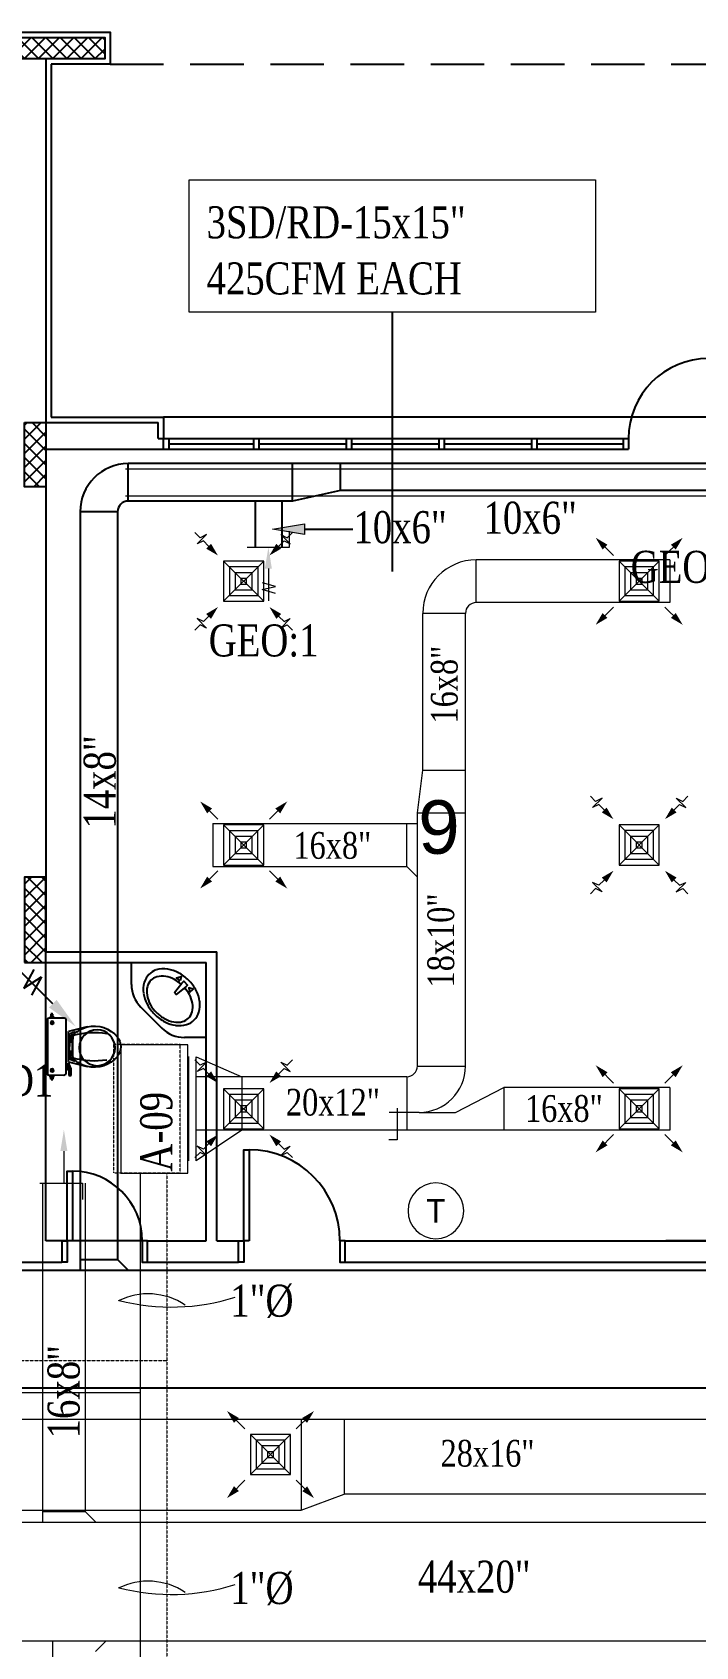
# Model space of a CAD drawing. Extents: x 278386 to 404536, y 8015 to 97114.
# Drawn here: x 346199 to 352406, y 68438 to 83535 of the extents above; entities that cross this region are included whole.
import ezdxf
from ezdxf.enums import TextEntityAlignment as Align

# ---------------------------------------------------------------- set-up
doc = ezdxf.new("R2010")
doc.units = 0
doc.header["$LTSCALE"] = 2
doc.header["$MEASUREMENT"] = 0
for name, pattern in [('1-BLOCK-A_FLOOR PLAN$0$HIDDEN', [0.375, 0.25, -0.125]), ('1-BLOCK-A_FLOOR PLAN$0$HIDDEN2', [0.1875, 0.125, -0.0625]), ('DASHDOT', [1, 0.5, -0.25, 0, -0.25]), ('HIDDEN', [0.375, 0.25, -0.125])]:
    doc.linetypes.add(name, pattern=pattern)
doc.layers.get('0').update_dxf_attribs({"color": 1})
for name, color, linetype, lineweight in [('-D', 2, 'Continuous', 13), ('-DT', 4, 'Continuous', 13), ('ac duct1', 50, 'Continuous', 13), ('fresh air', 6, 'Continuous', 13)]:
    doc.layers.add(name, color=color, linetype=linetype, lineweight=lineweight)
for name, color, linetype in [('1-BLOCK-A_FLOOR PLAN$0$ARCH', 1, '1-BLOCK-A_FLOOR PLAN$0$HIDDEN2'), ('1-BLOCK-A_FLOOR PLAN$0$CLADDING', 1, 'Continuous'), ('1-BLOCK-A_FLOOR PLAN$0$COL-HAT', 1, 'Continuous'), ('1-BLOCK-A_FLOOR PLAN$0$COLUMN', 1, 'Continuous'), ('1-BLOCK-A_FLOOR PLAN$0$DOOR', 1, 'Continuous'), ('1-BLOCK-A_FLOOR PLAN$0$SANFIX', 1, 'Continuous'), ('1-BLOCK-A_FLOOR PLAN$0$TEXT-REF.', 1, 'Continuous'), ('1-BLOCK-A_FLOOR PLAN$0$WALL', 1, 'Continuous'), ('1-BLOCK-A_FLOOR PLAN$0$WIN', 1, 'Continuous'), ('ex text', 93, 'Continuous'), ('ext', 93, 'Continuous'), ('TITLE-A$0$1-BLOCK-A_FLOOR PLAN$0$ROAD', 1, 'Continuous')]:
    doc.layers.add(name, color=color, linetype=linetype)
doc.styles.add('1-BLOCK-A_FLOOR PLAN$0$ARIAL', font='arial.ttf', dxfattribs={"width": 0.8})
doc.styles.add('DIMTEXT', font='romans.shx', dxfattribs={"width": 0.75})
doc.styles.add('IBA', font='romantic.ttf', dxfattribs={"width": 0.8, "height": 0.3})
doc.styles.add('manohar', font='romantic.ttf', dxfattribs={"width": 0.8, "height": 0.25})
doc.styles.add('T2', font='TXT', dxfattribs={"height": 2.5})
doc.dimstyles.new('LEADER', dxfattribs={"dimscale": 0.2, "dimtxt": 1.8, "dimasz": 2, "dimexe": 2, "dimexo": 1.5, "dimgap": 1, "dimtad": 1, "dimlfac": 100, "dimzin": 13, "dimdsep": 46, "dimtxsty": 'DIMTEXT', "dimcen": 1.5, "dimdle": 2, "dimclrd": 4, "dimclre": 256, "dimclrt": 4, "dimadec": 0, "dimazin": 0, "dimtfac": 1, "dimtix": 1, "dimtmove": 2, "dimatfit": 0, "dimfxl": 2, "dimtolj": 1, "dimtzin": 13, "dimarcsym": 0})

# ---------------------------------------------------------------- blocks, each defined once
blk = doc.blocks.new('SA')
at = {"color": 7}
blk.add_line((-3, 0), (0, 0), dxfattribs=at)
blk.add_solid([(-3, -0.33), (-3, 0.33), (-5, 0)], dxfattribs=at)
blk = doc.blocks.new('A$C364C0CB1')
at = {"layer": '-DT'}
blk.add_lwpolyline([(-0.224, 0), (0.175, 0), (0.175, 0.152)], dxfattribs=at)
at = {"layer": '-DT', "xscale": 0.1000000000000014, "yscale": 0.1000000000000014, "zscale": 0.1000000000000014, "rotation": 90}
blk.add_blockref('SA', (0, 0), dxfattribs=at)
blk = doc.blocks.new('RA')
for p, q in [((-2, 0), (-5, 0)), ((-4.32, -0.67), (-3.95, 0.58)), ((-3.95, 0.58), (-3.66, -0.68)), ((-3.66, -0.68), (-3.32, 0.56))]:
    blk.add_line(p, q)
blk.add_solid([(-2, 0.33), (-2, -0.33), (0, 0)])
blk = doc.blocks.new('A$C5D7019D5')
at = {"layer": '-DT'}
blk.add_lwpolyline([(-0.199, 0), (0.199, 0), (0.199, 0.152)], dxfattribs=at)
at = {"layer": '-DT', "xscale": 0.1000000000000014, "yscale": 0.1000000000000014, "zscale": 0.1000000000000014, "rotation": 90}
blk.add_blockref('RA', (0, 0), dxfattribs=at)
blk = doc.blocks.new('CR')
at = {"layer": 'ext'}
for p, q in [((2.739, 2.723), (4.861, 4.845)), ((3.433, 4.383), (4.071, 3.261)), ((4.527, 3.692), (3.433, 4.383)), ((3.91, 4.834), (4.527, 3.692))]:
    blk.add_line(p, q, dxfattribs=at)
blk.add_circle((0, 0), 1.109, dxfattribs=at)
blk.add_solid([(2.975, 2.488), (2.504, 2.959), (1.325, 1.309)], dxfattribs=at)
blk = doc.blocks.new('1-BLOCK-A_FLOOR PLAN$0$Lib23')
at = {"color": 9}
for points in [[(0.072, 0.086), (0.029, 0.089), (0.049, 0.05)], [(0.175, -0.012), (0.063, -0.025), (0.038, -0.025), (0.038, 0.025), (0.063, 0.025), (0.175, 0.012)], [(0.061, -0.053), (0.064, -0.096), (0.025, -0.076)]]:
    blk.add_lwpolyline(points, close=True, dxfattribs=at)
blk.add_lwpolyline([(0.076, -0.024, 0.054069), (0.089, -0.099, 0.082314), (0.126, -0.177, 0.106842), (0.187, -0.233, 0.13438), (0.25, -0.25, 0.13438)], format="xyb", dxfattribs=at)
for centre, radius, start, end in [((0.313, 0.026), 0.309, 143.1301, 162.7421), ((0.259, 0.067), 0.242, 118.9112, 143.1301), ((0.342, 0.026), 0.263, 145.008, 163.8305), ((0.286, 0.065), 0.195, 120.6142, 145.008), ((0.225, 0.129), 0.171, 90, 118.9112), ((0.25, 0.125), 0.125, 90, 120.6142), ((0.225, 0.129), 0.171, 61.0888, 90), ((0.25, 0.125), 0.125, 59.3858, 90), ((0.191, 0.067), 0.242, 36.8699, 61.0888), ((0.214, 0.065), 0.195, 34.992, 59.3858), ((0.158, 0.026), 0.263, 16.1695, 34.992), ((0.137, 0.026), 0.309, 17.2579, 36.8699), ((0.399, 0), 0.399, 162.7421, 180), ((0.399, 0), 0.399, 180, 197.2579), ((0.431, 0), 0.356, 163.8305, 176.2102), ((0.069, 0), 0.356, 360, 16.1695), ((0.158, -0.016), 0.268, 343.8305, 3.4791), ((0.051, 0), 0.399, 0, 17.2579), ((0.051, 0), 0.399, 342.7421, 0), ((0.313, -0.026), 0.309, 197.2579, 216.8699), ((0.135, -0.01), 0.291, 325.008, 343.8305), ((0.137, -0.026), 0.309, 323.1301, 342.7421), ((0.273, -0.057), 0.259, 216.8699, 241.0888), ((0.214, -0.165), 0.136, 241.0888, 274.7817), ((0.225, -0.129), 0.171, 270, 298.9112), ((0.25, -0.125), 0.125, 270, 300.6142), ((0.191, -0.067), 0.242, 298.9112, 323.1301), ((0.214, -0.065), 0.195, 300.6142, 325.008)]:
    blk.add_arc(centre, radius, start, end, dxfattribs=at)
blk = doc.blocks.new('1-BLOCK-A_FLOOR PLAN$0$20d100l')
at = {"color": 8}
for points in [[(0.1, 0.2), (0.05, 0.2), (0.05, 1.05), (0.1, 1.05), (0.1, 0.2)], [(0, 0.2), (0.05, 0.2), (0.05, 0), (0, 0)], [(1, 0.2), (0.95, 0.2), (0.95, 0), (1, 0)]]:
    blk.add_lwpolyline(points, dxfattribs=at)
blk.add_arc((0.1, 0.2), 0.85, 0, 90, dxfattribs=at)
blk = doc.blocks.new('1-BLOCK-A_FLOOR PLAN$0$20d80l')
at = {"color": 8}
blk.add_line((0.8, 0.2), (0, 0.2), dxfattribs=at)
for points in [[(0.1, 0.2), (0.05, 0.2), (0.05, 0.85), (0.1, 0.85), (0.1, 0.2)], [(0, 0.2), (0.05, 0.2), (0.05, 0), (0, 0)], [(0.8, 0.2), (0.75, 0.2), (0.75, 0), (0.8, 0)]]:
    blk.add_lwpolyline(points, dxfattribs=at)
blk.add_arc((0.1, 0.2), 0.65, 0, 90, dxfattribs=at)
blk = doc.blocks.new('1-BLOCK-A_FLOOR PLAN$0$A-WC')
at = {"layer": '1-BLOCK-A_FLOOR PLAN$0$SANFIX', "color": 8, "linetype": 'Continuous'}
for p, q in [((0.246, 0), (-0.246, 0)), ((-0.248, -0.036), (-0.301, -0.036)), ((-0.29, -0.026), (-0.271, -0.026)), ((-0.29, -0.045), (-0.29, -0.026)), ((-0.271, -0.045), (-0.29, -0.045)), ((-0.271, -0.022), (-0.261, -0.022)), ((-0.271, -0.05), (-0.271, -0.022)), ((-0.261, -0.05), (-0.271, -0.05)), ((-0.261, -0.022), (-0.261, -0.05)), ((-0.256, -0.01), (-0.256, -0.144)), ((-0.194, -0.038), (-0.229, -0.038)), ((-0.212, -0.056), (-0.212, -0.021)), ((0.195, -0.038), (0.23, -0.038)), ((0.212, -0.056), (0.212, -0.021)), ((0.249, -0.036), (0.302, -0.036)), ((0.256, -0.144), (0.256, -0.01)), ((0.261, -0.022), (0.261, -0.05)), ((0.272, -0.022), (0.261, -0.022)), ((0.261, -0.05), (0.272, -0.05)), ((0.272, -0.05), (0.272, -0.022)), ((0.29, -0.026), (0.272, -0.026)), ((0.272, -0.045), (0.29, -0.045)), ((0.29, -0.045), (0.29, -0.026)), ((-0.241, -0.159), (0.241, -0.159)), ((-0.175, -0.35), (-0.134, -0.184)), ((-0.117, -0.236), (-0.134, -0.259)), ((-0.131, -0.181), (0, -0.181)), ((-0.131, -0.24), (-0.115, -0.198)), ((-0.105, -0.192), (0, -0.192)), ((-0.101, -0.228), (-0.101, -0.206)), ((-0.101, -0.206), (-0.057, -0.206)), ((-0.067, -0.206), (-0.067, -0.224)), ((-0.057, -0.206), (-0.057, -0.223)), ((-0.057, -0.211), (-0.035, -0.211)), ((-0.035, -0.211), (-0.035, -0.216)), ((-0.035, -0.216), (0.036, -0.216)), ((0, -0.181), (0.132, -0.181)), ((0.106, -0.192), (0, -0.192)), ((0.058, -0.211), (0.036, -0.211)), ((0.036, -0.211), (0.036, -0.216)), ((0.102, -0.206), (0.058, -0.206)), ((0.058, -0.206), (0.058, -0.222)), ((0.068, -0.206), (0.068, -0.223)), ((0.102, -0.226), (0.102, -0.206)), ((0.132, -0.24), (0.115, -0.198)), ((0.134, -0.259), (0.116, -0.233)), ((0.135, -0.184), (0.176, -0.35)), ((0.147, -0.179), (0.209, -0.179)), ((0.147, -0.179), (0.147, -0.186)), ((0.147, -0.186), (0.256, -0.186)), ((0.163, -0.194), (0.163, -0.186)), ((0.197, -0.208), (0.163, -0.194)), ((0.256, -0.208), (0.197, -0.208)), ((0.209, -0.186), (0.209, -0.179)), ((0.256, -0.186), (0.256, -0.208))]:
    blk.add_line(p, q, dxfattribs=at)
for centre in [(-0.212, -0.038), (0.212, -0.038)]:
    blk.add_circle(centre, 0.0141, dxfattribs=at)
for centre, radius, start, end in [((-0.246, -0.01), 0.0101, 90, 180), ((-0.241, -0.144), 0.0151, 180, 270), ((0.241, -0.144), 0.0151, 270, 0), ((0.246, -0.01), 0.0101, 0, 90), ((0.082, -0.414), 0.265, 148.9077, 165.9465), ((0.244, -0.512), 0.454, 146.1571, 148.9077), ((-0.131, -0.184), 0.00303, 90, 165.9466), ((0.58, -0.415), 0.706, 164.6366, 188.9578), ((-0.101, -0.248), 0.0202, 96.9358, 142.58), ((-0.105, -0.202), 0.0101, 90, 158.4986), ((0.009, -1.155), 0.934, 84.3005, 96.9358), ((0.1, -0.246), 0.0202, 37.7817, 84.3005), ((-0.578, -0.415), 0.706, 351.0468, 15.5336), ((0.106, -0.202), 0.0101, 21.5014, 90), ((0.132, -0.184), 0.00303, 14.0534, 90), ((-0.243, -0.512), 0.454, 31.0923, 33.8429), ((-0.081, -0.414), 0.265, 14.0535, 31.0923), ((0.082, -0.414), 0.265, 165.9465, 230.8792), ((-0.081, -0.414), 0.265, 309.1208, 14.0535), ((0, -0.514), 0.136, 230.8791, 309.1209)]:
    blk.add_arc(centre, radius, start, end, dxfattribs=at)
blk = doc.blocks.new('1-BLOCK-A_FLOOR PLAN', base_point=(138.43, 17.087))
at = {"layer": '1-BLOCK-A_FLOOR PLAN$0$COL-HAT'}
h = blk.add_hatch(dxfattribs=at)
h.set_pattern_fill('ANSI37', color=8, scale=0.75, style=0)
h.set_pattern_definition([(135, (82.95, 90.05), (0.066291, 0.066291), []), (45, (82.95, 90.05), (0.066291, -0.066291), [])])
h.paths.add_polyline_path([(81.65, 90.2), (81.65, 90.25), (82.95, 90.25), (82.95, 90.2), (82.95, 90.05), (81.65, 90.05)])
h = blk.add_hatch(dxfattribs=at)
h.set_pattern_fill('ANSI37', color=8, scale=0.75, style=0)
h.set_pattern_definition([(45, (-200, -3.95), (-0.06629126, 0.06629126), []), (135, (-200, -3.95), (-0.06629126, -0.06629126), [])])
h.paths.add_polyline_path([(82.4, 86.65), (82.2, 86.65), (82.2, 86.05), (82.4, 86.05)])
h = blk.add_hatch(dxfattribs=at)
h.set_pattern_fill('ANSI37', color=8, scale=0.75, style=0)
h.set_pattern_definition([(45, (-200, -4), (-0.06629126, 0.06629126), []), (135, (-200, -4), (-0.06629126, -0.06629126), [])])
h.paths.add_polyline_path([(82.4, 82.4), (82.2, 82.4), (82.2, 81.6), (82.4, 81.6)])
at = {"layer": '1-BLOCK-A_FLOOR PLAN$0$ARCH', "color": 8, "linetype": '1-BLOCK-A_FLOOR PLAN$0$HIDDEN'}
blk.add_line((83, 90), (89.2, 90), dxfattribs=at)
at = {"layer": '1-BLOCK-A_FLOOR PLAN$0$CLADDING', "color": 8}
for p, q in [((82.45, 90), (82.45, 86.7)), ((82.45, 86.7), (83.5, 86.7)), ((83.5, 86.7), (83.5, 86.5))]:
    blk.add_line(p, q, dxfattribs=at)
blk.add_lwpolyline([(82.15, 90), (81.6, 90), (81.6, 90.25), (81.6, 90.25), (81.6, 90.3), (83, 90.3), (83, 90.25), (83, 90.25), (83, 90), (82.45, 90)], dxfattribs=at)
at = {"layer": '1-BLOCK-A_FLOOR PLAN$0$COLUMN', "color": 8}
for points in [[(81.65, 90.2), (81.65, 90.2), (81.65, 90.25), (82.95, 90.25), (82.95, 90.2), (82.95, 90.2), (82.95, 90.05), (81.65, 90.05)], [(82.2, 86.65), (82.4, 86.65), (82.4, 86.05), (82.2, 86.05)], [(82.2, 81.6), (82.4, 81.6), (82.4, 82.4), (82.2, 82.4)]]:
    blk.add_lwpolyline(points, close=True, dxfattribs=at)
at = {"layer": '1-BLOCK-A_FLOOR PLAN$0$DOOR', "color": 8}
blk.add_arc((88.6, 86.5), 0.75, 90, 180, dxfattribs=at)
at = {"layer": '1-BLOCK-A_FLOOR PLAN$0$SANFIX', "color": 8, "linetype": 'Continuous'}
for p, q in [((83.2, 81.396), (83.2, 81.6)), ((83.288, 81.184), (83.484, 80.988)), ((83.9, 80.9), (83.696, 80.9))]:
    blk.add_line(p, q, dxfattribs=at)
for centre, start, end in [((83.5, 81.396, 0), 180, 225), ((83.696, 81.2), 225, 270)]:
    blk.add_arc(centre, 0.3, start, end, dxfattribs=at)
at = {"layer": '1-BLOCK-A_FLOOR PLAN$0$WALL', "color": 8}
for p, q in [((82.4, 90.05), (82.4, 86.6)), ((82.4, 86.65), (83.45, 86.65)), ((83.45, 86.5), (83.45, 86.65)), ((82.4, 86.4), (83.5, 86.4)), ((83.45, 86.5), (83.5, 86.5)), ((83.5, 86.4), (83.5, 86.5)), ((82.4, 86.05), (82.4, 81.7)), ((82.4, 81.7), (84, 81.7)), ((84, 79), (84, 81.7)), ((82.4, 79), (82.4, 81.6)), ((82.4, 81.6), (83.9, 81.6)), ((83.9, 79), (83.9, 81.6)), ((82.55, 79), (82.4, 79)), ((82.55, 79), (82.55, 78.8)), ((83.35, 79), (83.9, 79)), ((83.35, 78.8), (83.35, 79)), ((84, 79), (84.2, 79)), ((84.2, 78.8), (84.2, 79)), ((85.2, 79), (89.8, 79)), ((85.2, 78.8), (85.2, 79)), ((89.8, 79), (88.2, 79)), ((77.6, 78.8), (82.55, 78.8)), ((83.35, 78.8), (84.2, 78.8)), ((85.2, 78.8), (90, 78.8))]:
    blk.add_line(p, q, dxfattribs=at)
at = {"layer": '1-BLOCK-A_FLOOR PLAN$0$WIN', "color": 8}
for p, q in [((88.7, 86.7), (83.5, 86.7)), ((83.5, 86.5), (87.85, 86.5)), ((83.5, 86.4), (87.85, 86.4)), ((83.55, 86.5), (83.55, 86.4)), ((83.55, 86.45), (84.342, 86.45)), ((84.342, 86.5), (84.342, 86.4)), ((84.392, 86.5), (84.392, 86.4)), ((84.392, 86.45), (85.208, 86.45)), ((85.208, 86.5), (85.208, 86.4)), ((85.258, 86.5), (85.258, 86.4)), ((85.258, 86.45), (86.075, 86.45)), ((86.075, 86.5), (86.075, 86.4)), ((86.125, 86.5), (86.125, 86.4)), ((86.125, 86.45), (86.942, 86.45)), ((86.942, 86.5), (86.942, 86.4)), ((86.992, 86.5), (86.992, 86.4)), ((86.992, 86.45), (87.8, 86.45)), ((87.8, 86.5), (87.8, 86.4)), ((87.85, 86.5), (87.85, 86.4))]:
    blk.add_line(p, q, dxfattribs=at)
at = {"layer": '1-BLOCK-A_FLOOR PLAN$0$DOOR', "color": 8}
for name, p in [('1-BLOCK-A_FLOOR PLAN$0$20d100l', (84.2, 78.8)), ('1-BLOCK-A_FLOOR PLAN$0$20d80l', (82.55, 78.8))]:
    blk.add_blockref(name, p, dxfattribs=at)
at = {"layer": '1-BLOCK-A_FLOOR PLAN$0$SANFIX', "color": 8, "linetype": 'Continuous', "rotation": 224.9999999149932}
blk.add_blockref('1-BLOCK-A_FLOOR PLAN$0$Lib23', (83.735, 81.435), dxfattribs=at)
at = {"layer": '1-BLOCK-A_FLOOR PLAN$0$SANFIX', "color": 8, "xscale": -1.050228427499856, "yscale": 1.050228427500115, "zscale": 1.0502284275, "rotation": 89.91368601653444}
blk.add_blockref('1-BLOCK-A_FLOOR PLAN$0$A-WC', (82.418, 80.815), dxfattribs=at)
at = {"layer": '1-BLOCK-A_FLOOR PLAN$0$TEXT-REF.', "color": 8, "style": '1-BLOCK-A_FLOOR PLAN$0$ARIAL'}
blk.add_text('9', height=0.5, dxfattribs=at).set_placement((86.077, 82.618), align=Align.CENTER)
blk = doc.blocks.new('A$C51B27907')
blk.add_blockref('1-BLOCK-A_FLOOR PLAN', (123.971, 2.307))
blk = doc.blocks.new('A$C3023451F')
at = {"layer": 'fresh air', "linetype": 'Continuous'}
blk.add_hatch(color=7, dxfattribs=at).paths.add_polyline_path([(0, 0.033), (-0.3, -0.017), (0, -0.067)])
at = {"layer": 'ex text', "color": 7}
blk.add_line((0, -0.017), (0.45, -0.017), dxfattribs=at)
blk.add_solid([(0, -0.067), (0, 0.033), (-0.3, -0.017)], dxfattribs=at)
at = {"layer": 'fresh air', "linetype": 'Continuous'}
blk.add_lwpolyline([(0, -0.067), (-0.3, -0.017), (0, 0.033), (0, -0.067)], dxfattribs=at)
blk = doc.blocks.new('T')
blk.add_circle((0, 0), 2.37)
at = {"style": 'T2'}
blk.add_text('T', height=2, dxfattribs=at).set_placement((0, 0), align=Align.MIDDLE)
blk = doc.blocks.new('G S 14')
at = {"layer": '-DT', "color": 7}
for p, q in [((-0.345, 0.345), (-0.225, 0.225)), ((0.225, 0.225), (0.345, 0.345)), ((-0.345, -0.345), (-0.225, -0.225)), ((0.225, -0.225), (0.345, -0.345))]:
    blk.add_line(p, q, dxfattribs=at)
at = {"layer": '-DT', "color": 1}
for p, q in [((-0.175, 0.175), (0.175, -0.175)), ((-0.175, -0.175), (0.175, 0.175))]:
    blk.add_line(p, q, dxfattribs=at)
at = {"layer": '-DT', "color": 7}
for points in [[(-0.38, 0.38, 0, 0.06, 0), (-0.298, 0.298, 0.06, 0.06, 0)], [(0.38, 0.38, 0, 0.06, 0), (0.298, 0.298, 0.06, 0.06, 0)], [(-0.38, -0.38, 0, 0.06, 0), (-0.298, -0.298, 0.06, 0.06, 0)], [(0.38, -0.38, 0, 0.06, 0), (0.298, -0.298, 0.06, 0.06, 0)]]:
    blk.add_lwpolyline(points, format="xyseb", dxfattribs=at)
blk.add_lwpolyline([(-0.175, -0.175), (0.175, -0.175), (0.175, 0.175), (-0.175, 0.175)], close=True, dxfattribs=at)
at = {"layer": '-DT', "color": 1}
for points in [[(-0.125, -0.125), (0.125, -0.125), (0.125, 0.125), (-0.125, 0.125)], [(-0.075, -0.075), (0.075, -0.075), (0.075, 0.075), (-0.075, 0.075)], [(-0.025, -0.025), (0.025, -0.025), (0.025, 0.025), (-0.025, 0.025)]]:
    blk.add_lwpolyline(points, close=True, dxfattribs=at)
blk = doc.blocks.new('G R 12')
at = {"layer": '-DT', "color": 7}
for p, q in [((-0.426, 0.426), (-0.38, 0.38)), ((-0.426, 0.426), (-0.38, 0.38)), ((0.426, 0.426), (0.38, 0.38)), ((0.426, 0.426), (0.38, 0.38)), ((-0.407, 0.326), (-0.324, 0.408)), ((-0.407, 0.326), (-0.324, 0.408)), ((-0.352, 0.352), (-0.407, 0.326)), ((-0.352, 0.352), (-0.407, 0.326)), ((-0.324, 0.408), (-0.38, 0.38)), ((-0.324, 0.408), (-0.38, 0.38)), ((-0.352, 0.352), (-0.306, 0.306)), ((-0.352, 0.352), (-0.306, 0.306)), ((0.352, 0.352), (0.306, 0.306)), ((0.352, 0.352), (0.306, 0.306)), ((0.407, 0.326), (0.324, 0.408)), ((0.324, 0.408), (0.38, 0.38)), ((0.407, 0.326), (0.324, 0.408)), ((0.324, 0.408), (0.38, 0.38)), ((0.352, 0.352), (0.407, 0.326)), ((0.352, 0.352), (0.407, 0.326)), ((-0.426, -0.426), (-0.38, -0.38)), ((-0.426, -0.426), (-0.38, -0.38)), ((-0.352, -0.352), (-0.407, -0.326)), ((-0.407, -0.326), (-0.324, -0.408)), ((-0.352, -0.352), (-0.407, -0.326)), ((-0.407, -0.326), (-0.324, -0.408)), ((-0.324, -0.408), (-0.38, -0.38)), ((-0.324, -0.408), (-0.38, -0.38)), ((-0.352, -0.352), (-0.306, -0.306)), ((-0.352, -0.352), (-0.306, -0.306)), ((0.352, -0.352), (0.306, -0.306)), ((0.352, -0.352), (0.306, -0.306)), ((0.407, -0.326), (0.324, -0.408)), ((0.407, -0.326), (0.324, -0.408)), ((0.324, -0.408), (0.38, -0.38)), ((0.324, -0.408), (0.38, -0.38)), ((0.352, -0.352), (0.407, -0.326)), ((0.352, -0.352), (0.407, -0.326)), ((0.426, -0.426), (0.38, -0.38)), ((0.426, -0.426), (0.38, -0.38))]:
    blk.add_line(p, q, dxfattribs=at)
at = {"layer": '-DT', "color": 1}
for p, q in [((-0.175, 0.175), (0.175, -0.175)), ((-0.175, -0.175), (0.175, 0.175)), ((-0.175, 0.175), (0.175, -0.175)), ((-0.175, -0.175), (0.175, 0.175))]:
    blk.add_line(p, q, dxfattribs=at)
at = {"layer": '-DT', "color": 7}
for points in [[(-0.225, 0.225, 0, 0.06, 0), (-0.306, 0.306, 0.06, 0.06, 0)], [(-0.225, 0.225, 0, 0.06, 0), (-0.306, 0.306, 0.06, 0.06, 0)], [(0.225, 0.225, 0, 0.06, 0), (0.306, 0.306, 0.06, 0.06, 0)], [(0.225, 0.225, 0, 0.06, 0), (0.306, 0.306, 0.06, 0.06, 0)], [(-0.225, -0.225, 0, 0.06, 0), (-0.306, -0.306, 0.06, 0.06, 0)], [(-0.225, -0.225, 0, 0.06, 0), (-0.306, -0.306, 0.06, 0.06, 0)], [(0.225, -0.225, 0, 0.06, 0), (0.306, -0.306, 0.06, 0.06, 0)], [(0.225, -0.225, 0, 0.06, 0), (0.306, -0.306, 0.06, 0.06, 0)]]:
    blk.add_lwpolyline(points, format="xyseb", dxfattribs=at)
blk.add_lwpolyline([(-0.175, -0.175), (0.175, -0.175), (0.175, 0.175), (-0.175, 0.175)], close=True, dxfattribs=at)
blk.add_lwpolyline([(-0.175, -0.175), (0.175, -0.175), (0.175, 0.175), (-0.175, 0.175)], close=True, dxfattribs=at)
at = {"layer": '-DT', "color": 1}
for points in [[(-0.125, -0.125), (0.125, -0.125), (0.125, 0.125), (-0.125, 0.125)], [(-0.125, -0.125), (0.125, -0.125), (0.125, 0.125), (-0.125, 0.125)], [(-0.075, -0.075), (0.075, -0.075), (0.075, 0.075), (-0.075, 0.075)], [(-0.075, -0.075), (0.075, -0.075), (0.075, 0.075), (-0.075, 0.075)], [(-0.025, -0.025), (0.025, -0.025), (0.025, 0.025), (-0.025, 0.025)], [(-0.025, -0.025), (0.025, -0.025), (0.025, 0.025), (-0.025, 0.025)]]:
    blk.add_lwpolyline(points, close=True, dxfattribs=at)

msp = doc.modelspace()

# ---------------------------------------------------------------- linework, layer by layer
at = {"layer": '-D'}
for points in [[(347667, 82156), (351468, 82156), (351468, 80917), (347667, 80917)], [(347029, 74066), (347029, 72867), (347655, 72867), (347655, 74066)]]:
    msp.add_lwpolyline(points, close=True, dxfattribs=at)
at = {"layer": '-DT'}
for p, q in [((347072, 79451), (352884, 79451)), ((347072, 79201), (352884, 79201)), ((347733, 72980, 0), (347733, 73954, 0)), ((347208, 72867, 0), (347208, 67606, 0)), ((312724, 70814), (347208, 70814))]:
    msp.add_line(p, q, dxfattribs=at)
at = {"layer": '-DT', "linetype": 'Continuous', "ltscale": 0.6}
msp.add_line((347663, 72983, 0), (347663, 73956, 0), dxfattribs=at)
at = {"layer": '-DT', "linetype": 'HIDDEN', "ltscale": 0.6}
for p, q in [((347458, 72867, 0), (347458, 67606, 0)), ((312424, 71114), (347458, 71114))]:
    msp.add_line(p, q, dxfattribs=at)
msp.add_lwpolyline([(346958, 74069), (346958, 72870), (347584, 72870), (347584, 74069)], close=True, dxfattribs=at)
at = {"layer": '-DT'}
for centre, radius, start, end in [((347284, 71114), 624, 56.2754, 116.6648), ((347501, 73578), 1964, 255.5507, 287.7085), ((347284, 68427), 624, 56.2754, 116.6648), ((347501, 70891), 1964, 255.5507, 287.7085)]:
    msp.add_arc(centre, radius, start, end, dxfattribs=at)
at = {"layer": 'ac duct1'}
for p, q in [((352164, 78601, 0), (350352, 78601, 0)), ((350352, 78201, 0), (350352, 78601, 0)), ((352164, 78601, 0), (352164, 78201, 0)), ((352164, 78201), (350352, 78201, 0)), ((349852, 76635, 0), (349852, 78101, 0)), ((350252, 78101, 0), (349852, 78101, 0)), ((350252, 73868, 0), (350252, 78101, 0)), ((349802, 76235, 0), (349852, 76635, 0)), ((349852, 76635, 0), (350252, 76635, 0)), ((347889, 76135, 0), (349802, 76135, 0)), ((347889, 76135, 0), (347889, 75735, 0)), ((349702, 75735, 0), (349702, 76135, 0)), ((349802, 73868, 0), (349802, 76235, 0)), ((349802, 76235, 0), (350252, 76235, 0)), ((347889, 75735, 0), (349702, 75735, 0)), ((349702, 75735, 0), (349802, 75635, 0)), ((347733, 73954, 0), (348161, 73768, 0)), ((349802, 73868, 0), (350252, 73868, 0)), ((349702, 73768, 0), (347733, 73768, 0)), ((348161, 73768, 0), (348161, 73268, 0)), ((349702, 73768, 0), (349702, 73268, 0)), ((350159, 73435, 0), (350611, 73668, 0)), ((352164, 73668, 0), (350611, 73668, 0)), ((350611, 73668, 0), (350611, 73268, 0)), ((352164, 73668, 0), (352164, 73268, 0)), ((349819, 73435, 0), (349539, 73435, 0)), ((349614, 73475), (349614, 73177)), ((349819, 73435, 0), (350159, 73435, 0)), ((352164, 73268, 0), (347732, 73268, 0)), ((348161, 73268, 0), (347733, 72980, 0)), ((349614, 73177), (349534, 73177)), ((339042, 70565), (356879, 70565, 0)), ((348716, 70565, 0), (348716, 69715, 0)), ((349116, 70565, 0), (349116, 69865, 0)), ((348716, 69715, 0), (349116, 69865, 0)), ((354814, 69865, 0), (349116, 69865, 0)), ((339042, 69715, 0), (348716, 69715, 0))]:
    msp.add_line(p, q, dxfattribs=at)
for centre, radius, start, end in [((350352, 78101, 0), 500, 90, 180), ((350352, 78101, 0), 100, 90, 180), ((349702, 73868, 0), 100, 270, 0), ((349819, 73868, 0), 433, 270, 0)]:
    msp.add_arc(centre, radius, start, end, dxfattribs=at)
at = {"layer": 'ext', "linetype": 'Continuous'}
for p, q in [((352884, 79501), (347097, 79501)), ((347097, 79151), (347097, 79501)), ((348283, 79151), (347097, 79151)), ((348283, 79151), (348233, 79151)), ((348583, 79151), (348533, 79151)), ((348633, 79151), (348533, 79151)), ((352884, 79251), (349083, 79251)), ((346647, 79051), (346647, 71959)), ((346997, 79051), (346647, 79051)), ((346997, 79051), (346997, 72059)), ((346647, 72059), (346997, 72059)), ((339317, 71959), (372100, 71959)), ((346031, 70859), (372100, 70859))]:
    msp.add_line(p, q, dxfattribs=at)
at = {"layer": 'ext'}
for p, q in [((348633, 79151), (348633, 79502)), ((349083, 79251), (349083, 79501)), ((348283, 79151), (348283, 78719)), ((348533, 79151), (348283, 79151)), ((348533, 79151), (348533, 78719)), ((349083, 79251), (348633, 79151)), ((346997, 72059), (347097, 71959))]:
    msp.add_line(p, q, dxfattribs=at)
at = {"layer": 'ext', "linetype": 'Continuous'}
for radius in [450, 100]:
    msp.add_arc((347097, 79051), radius, 90, 180, dxfattribs=at)
at = {"layer": 'fresh air', "color": 6, "linetype": 'Continuous', "ltscale": 0.3}
for p, q in [((346295, 72772), (346295, 69602)), ((346695, 72772), (346695, 69702)), ((314665, 69602), (358270, 69602)), ((343020, 68492), (358270, 68492)), ((343020, 68492), (358270, 68492)), ((346391, 67434), (346391, 68492))]:
    msp.add_line(p, q, dxfattribs=at)
at = {"layer": 'fresh air', "color": 6, "linetype": 'Continuous', "ltscale": 0.6}
msp.add_line((346295, 69702), (346695, 69702), dxfattribs=at)
at = {"layer": 'fresh air'}
for p, q in [((346695, 69702), (346795, 69602)), ((346791, 68392), (346891, 68492))]:
    msp.add_line(p, q, dxfattribs=at)
at = {"layer": 'TITLE-A$0$1-BLOCK-A_FLOOR PLAN$0$ROAD'}
msp.add_arc((363923, 70118), 24330, 5.1431, 5.1431, dxfattribs=at)

# ---------------------------------------------------------------- block references
at = {"layer": '-DT'}
for name, p, xscale, yscale, zscale in [('G R 12', (348177, 78401, 0), 1071.580694820767, 1071.580694820767, 1071.580694820767), ('A$C5D7019D5', (348408, 78719), 1000, 1000, 1000), ('G S 14', (351877, 78401, 0), 1071.428571428584, 1071.428571428584, 1071.428571428584), ('G R 12', (351877, 75935, 0), 1071.580694820767, 1071.580694820767, 1071.580694820767), ('G S 14', (348177, 75935, 0), 1071.428571428584, 1071.428571428584, 1071.428571428584), ('CR', (346806, 74039), -151.2000000000064, 151.2000000000171, 151.2), ('G R 12', (348177, 73468, 0), 1071.580694820767, 1071.580694820767, 1071.580694820767), ('G S 14', (351877, 73468, 0), 1071.428571428584, 1071.428571428584, 1071.428571428584), ('T', (349975, 72514), -110.0000000000136, 110.0000000000136, 110), ('G S 14', (348428, 70235, 0), 1071.428571428584, 1071.428571428584, 1071.428571428584)]:
    msp.add_blockref(name, p, dxfattribs=dict(at, xscale=xscale, yscale=yscale, zscale=zscale))
at = {"layer": '-DT', "color": 6, "linetype": 'DASHDOT', "ltscale": 0.6, "xscale": -1000, "yscale": 1000, "zscale": 1000, "rotation": 180}
msp.add_blockref('A$C364C0CB1', (346495, 72772), dxfattribs=at)
at = {"layer": 'ext', "linetype": 'Continuous', "xscale": 1000, "yscale": 1000, "zscale": 1000}
msp.add_blockref('A$C51B27907', (278386, 8015), dxfattribs=at)
at = {"layer": 'fresh air', "color": 7, "linetype": 'Continuous', "xscale": 1000, "yscale": 1000, "zscale": 1000}
msp.add_blockref('A$C3023451F', (348747, 78905), dxfattribs=at)

# ---------------------------------------------------------------- texts
at = {"layer": '-DT', "style": 'IBA', "width": 0.8}
for s, p in [('3SD/RD-15x15"', (347830, 81608)), ('425CFM EACH', (347830, 81083)), ('1"%%C', (348052, 71524)), ('1"%%C', (348052, 68837))]:
    msp.add_text(s, height=300, dxfattribs=at).set_placement(p)
msp.add_text('A-09', height=300, rotation=90, dxfattribs=at).set_placement((347509, 72881))
at = {"layer": 'ac duct1', "style": 'manohar', "width": 0.8}
for s, p in [('16x8"', (350178, 77071)), ('18x10"', (350146, 74603))]:
    msp.add_text(s, height=250, rotation=90, dxfattribs=at).set_placement(p)
for s, p in [('16x8"', (348643, 75806)), ('20x12"', (348573, 73405, 0)), ('16x8"', (350809, 73346, 0)), ('28x16"', (350019, 70122))]:
    msp.add_text(s, height=250, dxfattribs=at).set_placement(p)
at = {"layer": 'ex text', "color": 7, "style": 'IBA', "width": 0.8}
for s, p in [('10x6"', (350421, 78845)), ('10x6"', (349204, 78757)), ('44x20"', (349807, 68943))]:
    msp.add_text(s, height=300, dxfattribs=at).set_placement(p)
at = {"layer": 'ex text', "color": 45, "style": 'IBA', "width": 0.8}
for p in [(351798, 78386), (347850, 77698)]:
    msp.add_text('GEO:1', height=300, dxfattribs=at).set_placement(p)
at = {"layer": 'ex text', "color": 7, "style": 'IBA', "width": 0.8}
for s, p in [('14x8"', (346980, 76088)), ('16x8"', (346642, 70386))]:
    msp.add_text(s, height=300, rotation=90, dxfattribs=at).set_placement(p)
at = {"layer": 'ex text', "color": 125, "style": 'IBA', "width": 0.8}
msp.add_text('ED1', height=300, dxfattribs=at).set_placement((345731, 73583))

# ---------------------------------------------------------------- leaders
at = {"layer": '-DT'}
msp.add_leader([(349568, 78493), (349568, 80917)], dimstyle='LEADER', override={"dimgap": 1, "dimtad": 0}, dxfattribs=at)

doc.saveas('drawing.dxf')
